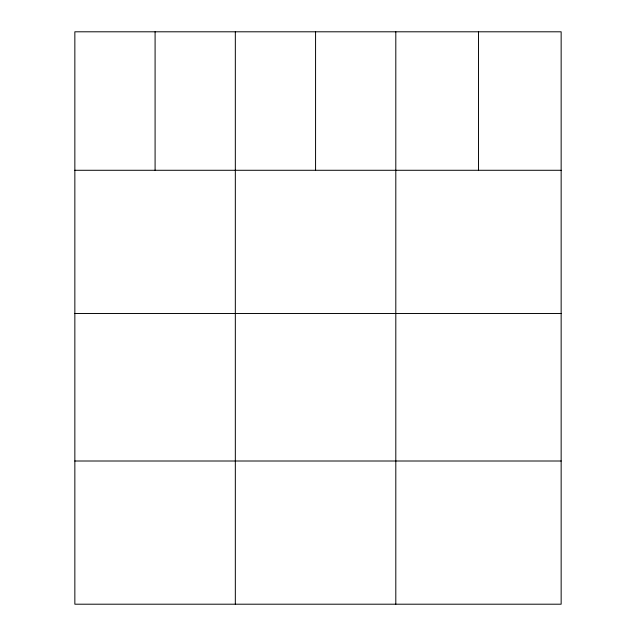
<?xml version="1.0" encoding="UTF-8"?>
<svg xmlns="http://www.w3.org/2000/svg" width="636" height="636" viewBox="0 0 636 636"><rect width="100%" height="100%" fill="white"/><g stroke="black" fill="none" stroke-linecap="round" stroke-linejoin="round"><path stroke-width="0.95" d="M561.151 170.281L561.151 604.2L74.849 604.2L74.849 31.8L561.151 31.8L561.151 170.281L74.849 170.281M74.849 313.476L561.151 313.476M74.849 461.005L561.151 461.005M478.479 31.8L478.479 170.281M395.807 31.8L395.807 604.2M315.567 31.8L315.567 170.281M235.328 31.8L235.328 604.2M155.089 31.8L155.089 170.281"/></g></svg>
